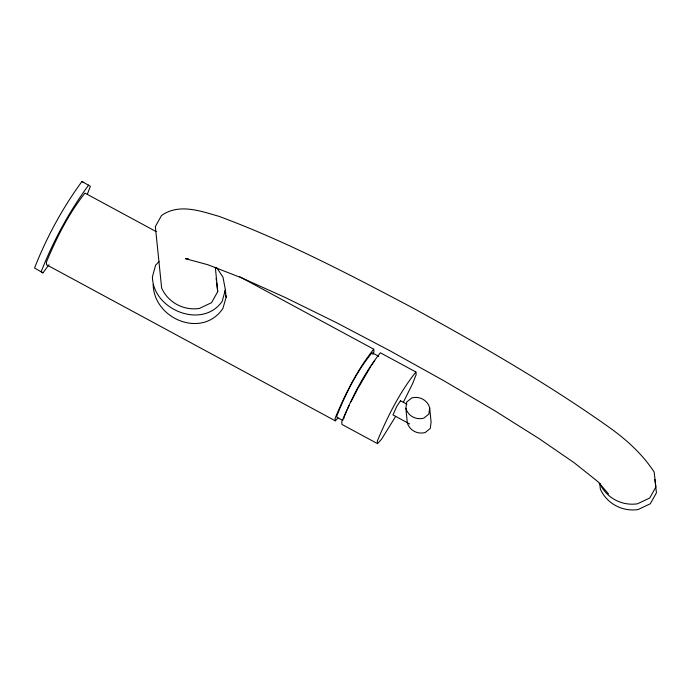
<?xml version="1.0" encoding="UTF-8"?>
<svg xmlns="http://www.w3.org/2000/svg" width="691" height="691" viewBox="0 0 691 691"><rect width="100%" height="100%" fill="white"/><g stroke="black" fill="none" stroke-linecap="round" stroke-linejoin="round"><path stroke-width="1.04" d="M405.885 408.398L406.671 402.041L411.706 397.981A14.476 14.252 -5.6 0 1 429.672 407.69L431.089 422.08L430.294 428.429L425.259 432.488A14.476 14.252 -5.6 0 1 407.293 422.78L405.885 408.398A14.476 14.252 -5.6 0 0 423.851 418.107L428.886 414.047L429.672 407.69M216.542 267.365L222.968 277.177L225.37 289.702L222.217 301.25C202.506 329.935 152.642 309.723 152.435 276.771L155.587 265.232L159.008 261.569M225.37 289.702L226.112 297.277L222.917 308.436C202.463 338.996 153.678 319.182 153.177 284.346M343.652 418.953L344.386 416.483M87.377 194.119L90.366 186.302L81.979 181.439C62.527 207.991 46.582 237.376 34.55 268.004L42.937 272.876L48.975 264.791M372.89 354.5L373.969 351.754L373.719 349.197L239.794 276.806M344.731 415.619L346.502 411.3M346.951 410.333L349.18 405.531M350.924 401.963L357.472 389.309M403.319 402.335L412.57 383.712L416.172 374.565L415.913 372.008L380.378 352.799C363.932 373.434 351.918 397.619 341.743 421.899L342.002 424.455L377.536 443.665L381.587 439.13L395.667 416.362M357.964 388.377L370.799 366.437M215.333 267.296L217.717 291.654L211.567 302.658L199.336 308.462A35.569 35.025 -5.6 0 1 161.651 288.087L155.345 226.553L161.495 215.549C178.891 203.085 200.537 211.066 218.909 216.318C285.944 241.142 349.404 274.439 412.501 307.771C479.632 344.645 546.287 382.745 608.831 427.081C626.331 439.554 642.31 453.927 654.144 472.005L655.889 487L649.73 498.004L637.508 503.808A35.569 35.025 -5.6 0 1 599.814 483.432M371.317 365.608L374.772 360.521M88.647 185.041C69.195 211.593 53.25 240.978 41.21 271.606L42.937 272.876M406.939 404.235L400.46 400.737L396.617 406.679L392.989 414.928L409.651 423.937M373.719 349.197C357.273 369.832 345.258 394.017 335.083 418.297L335.334 420.854L46.599 264.783L46.349 262.226C56.524 237.946 68.539 213.761 84.984 193.126L156.218 231.632M335.334 420.854L338.037 417.83M415.913 372.008C399.467 392.643 387.461 416.82 377.286 441.1L377.536 443.665M188.539 258.918L185.413 258.667L207.801 264.713L241.859 277.963L285.443 297.588L335.783 322.334L389.715 350.648L443.821 380.732L494.678 410.679L539.066 438.612L574.195 462.763L597.836 481.592L608.546 493.97M378.737 356.314L372.069 352.712C356.763 371.283 345.578 393.775 336.742 416.172L336.983 417.338L342.814 420.482M81.979 181.439L83.706 182.7M224.886 290.963L225.292 293.062M225.698 295.169L226.112 297.277M654.878 479.494L656.45 492.752L650.3 503.756L638.069 509.561A35.569 35.025 -5.6 0 1 600.375 489.185L599.65 483.069M216.153 278.395L216.395 280.434M216.637 282.472L217.717 291.654M400.46 400.737L400.53 401.445"/></g></svg>
